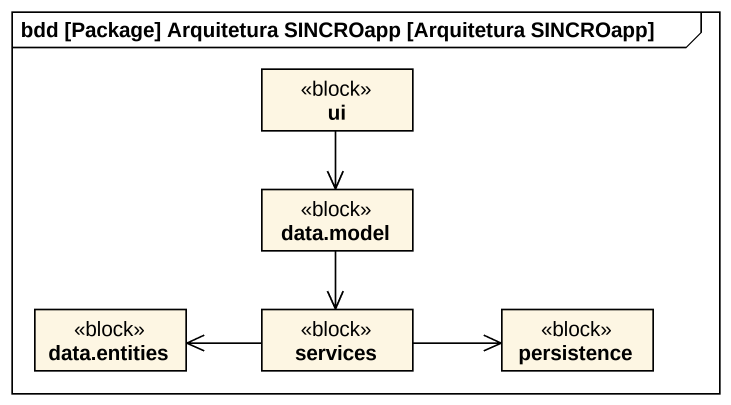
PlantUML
@startuml
mainframe bdd [Package] Arquitetura SINCROapp [Arquitetura SINCROapp]
hide circle
hide empty members
class ui <<block>>
class "data.model" as data_model <<block>>
class "data.entities" as data_entities <<block>>
class services <<block>>
class persistence <<block>>
ui --> data_model
data_model --> services
services -left-> data_entities
services -right-> persistence
@enduml
